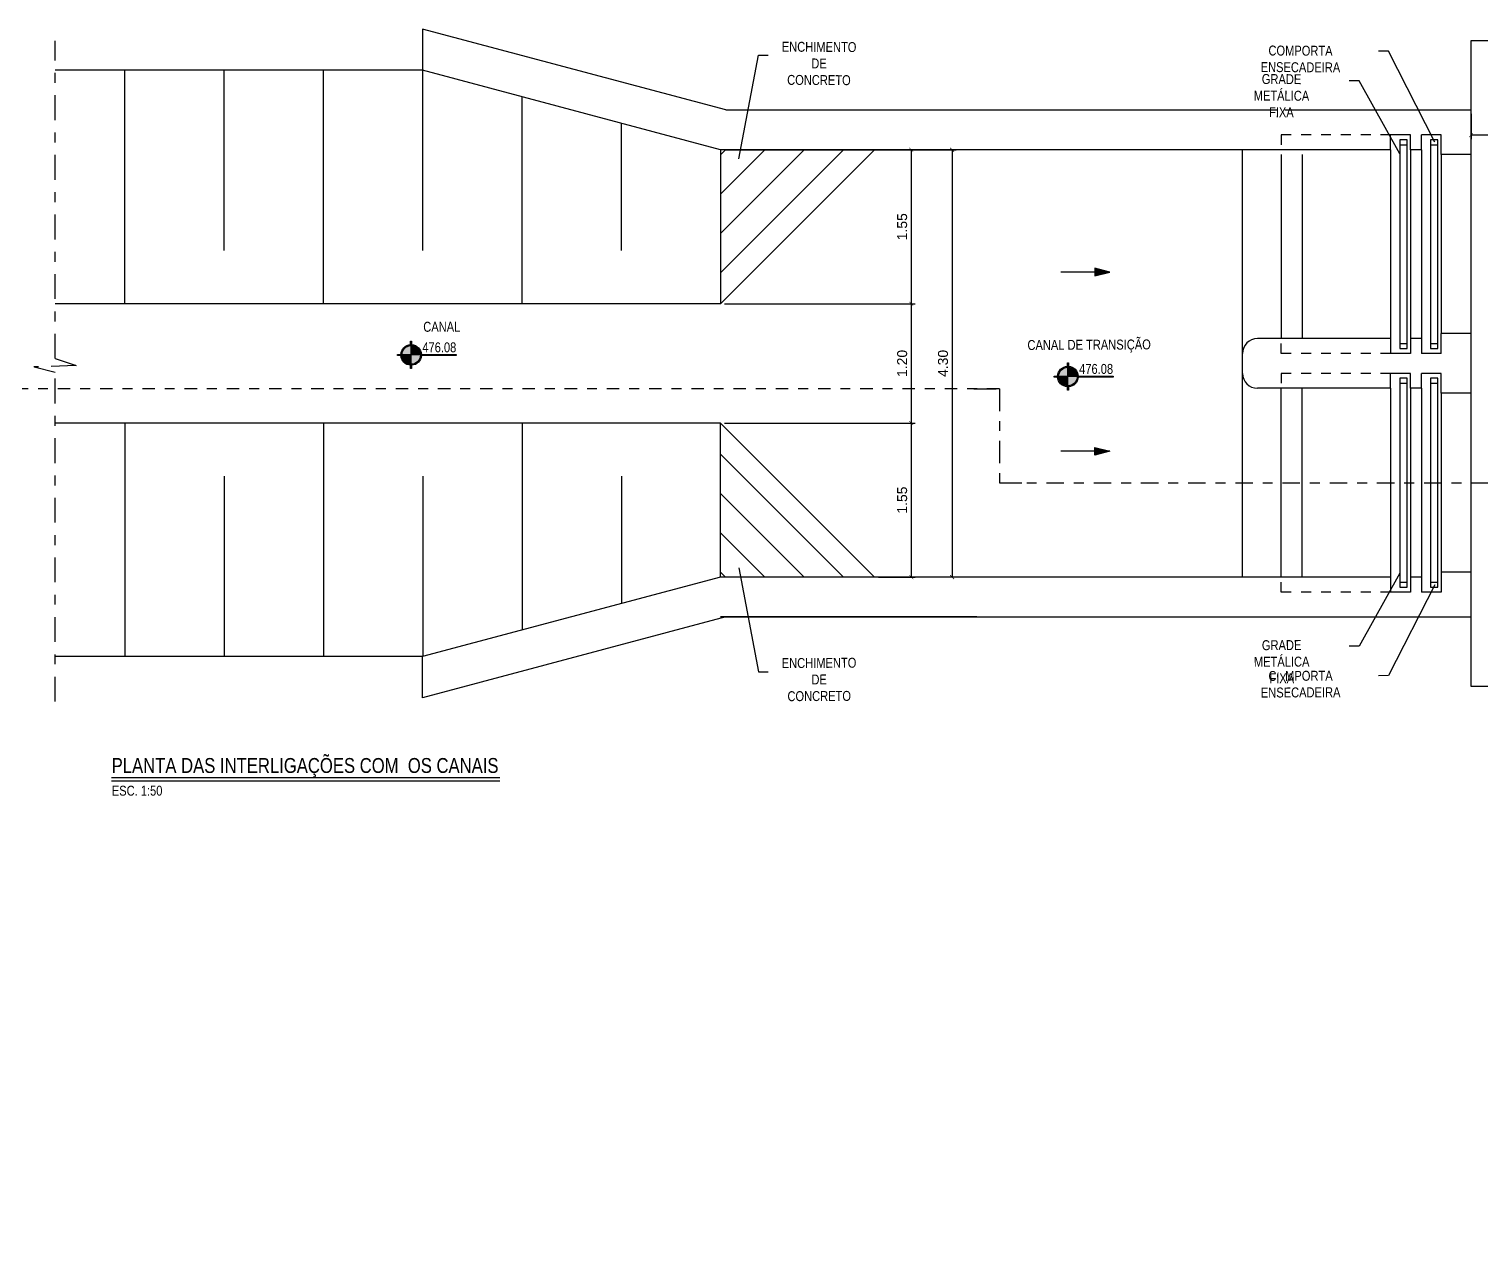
# Model space of a CAD drawing. Header units: feet. Extents: x 0 to 285374, y 0 to 9111566.
# Drawn here: x 285082.56 to 285097.17, y 9111378.92 to 9111391.12 of the extents above; entities that cross this region are included whole.
import ezdxf
from ezdxf import colors
from ezdxf.entities.mleader import LeaderData, LeaderLine
from ezdxf.enums import TextEntityAlignment as Align
from ezdxf.math import Vec2, Vec3

# ---------------------------------------------------------------- set-up
doc = ezdxf.new("R2010")
doc.units = ezdxf.units.FT
doc.header["$MEASUREMENT"] = 0
for name, pattern in [('CENTER2', [1.125, 0.75, -0.125, 0.125, -0.125]), ('DASHDOT', [1, 0.5, -0.25, 0, -0.25]), ('HIDDEN', [0.375, 0.25, -0.125])]:
    doc.linetypes.add(name, pattern=pattern)
doc.layers.get('0').update_dxf_attribs({"linetype": 'CONTINUOUS'})
doc.layers.get('DEFPOINTS').update_dxf_attribs({"linetype": 'CONTINUOUS'})
for name, color, linetype in [('A-NIVEIS', 1, 'CONTINUOUS'), ('A-TEXTO', 2, 'CONTINUOUS'), ('ARQ_SENTIDO', 1, 'CONTINUOUS'), ('EIXO', 1, 'DASHDOT'), ('H-SA-CONTORNO', 2, 'CONTINUOUS'), ('H-SA-DIM', 1, 'CONTINUOUS'), ('H-SA-EIXOS', 1, 'DASHDOT'), ('H-SA-ESTRUTURA (CORTE)', 5, 'CONTINUOUS'), ('H-SA-HTC ENCHIMENTO', 1, 'CONTINUOUS'), ('H-SA-SIMB', 1, 'CONTINUOUS'), ('H-SA-TEXTO', 2, 'CONTINUOUS')]:
    doc.layers.add(name, color=color, linetype=linetype)
doc.styles.add('EGC_Arial_2.0mm', font='arial.ttf', dxfattribs={"width": 0.8, "height": 2})
doc.styles.add('EGC_Arial_3.0mm', font='arial.ttf', dxfattribs={"width": 0.8, "height": 3})
doc.styles.get("Standard").update_dxf_attribs({"font": 'arial.ttf'})
doc.dimstyles.new('Copy of EGC_2.0mm', dxfattribs={"dimtxt": 0.1, "dimasz": 0.04, "dimexe": 0.04, "dimexo": 0.04, "dimgap": 0.04, "dimtad": 1, "dimzin": 1, "dimdsep": 46, "dimtxsty": 'Standard', "dimblk": 'ARCHTICK', "dimcen": 0, "dimclrd": 1, "dimclre": 1, "dimclrt": 2, "dimazin": 0, "dimtfac": 1, "dimtix": 1, "dimtmove": 1, "dimatfit": 3, "dimldrblk": 'NONE', "dimfxl": 0.002, "dimtolj": 1, "dimtzin": 0, "dimlwd": -1, "dimarcsym": 0})

# ---------------------------------------------------------------- blocks, each defined once
blk = doc.blocks.new('_None')
blk = doc.blocks.new('EGC-SETA SENTIDO DA TUBULAÇÃO')
h = blk.add_hatch(color=256)
h.dxf.hatch_style = 1
h.paths.add_polyline_path([(-3, 0.75), (0, 0), (-3, -0.75)])
blk.add_line((0, 0), (-9.84, 0))
blk.add_lwpolyline([(-3, 0.75), (0, 0), (-3, -0.75), (-3, 0.75)])
blk = doc.blocks.new('*U1244')
at = {"true_color": 0xffffff}
h = blk.add_hatch(color=7, dxfattribs=at)
h.dxf.hatch_style = 1
edge = h.paths.add_edge_path()
edge.add_arc((0, 0), 2.07, 92.7623, 177.2377, ccw=False)
edge.add_line((-0.1, 2.07), (-0.1, 2.75))
edge.add_line((-0.1, 2.75), (0.1, 2.75))
edge.add_line((0.1, 2.75), (0.1, 2.07))
edge.add_arc((0, 0), 2.07, 2.7623, 87.2377, ccw=False)
edge.add_line((2.07, 0.1), (9.09, 0.1))
edge.add_line((9.09, 0.1), (9.09, -0.1))
edge.add_line((9.09, -0.1), (2.07, -0.1))
edge.add_arc((0, 0), 2.07, 272.7623, 357.2377, ccw=False)
edge.add_line((0.1, -2.07), (0.1, -2.75))
edge.add_line((0.1, -2.75), (-0.1, -2.75))
edge.add_line((-0.1, -2.75), (-0.1, -2.07))
edge.add_arc((0, 0), 2.07, 182.7623, 267.2377, ccw=False)
edge.add_line((-2.07, -0.1), (-2.75, -0.1))
edge.add_line((-2.75, -0.1), (-2.75, 0.1))
edge.add_line((-2.75, 0.1), (-2.07, 0.1))
for p, q in [((0, -2.75), (0, 2.75)), ((9.09, 0), (-2.75, 0))]:
    blk.add_line(p, q)
at = {"color": 7, "true_color": 0xffffff}
blk.add_lwpolyline([(-2.07, 0.1, -0.386246), (-0.1, 2.07), (-0.1, 2.75), (0.1, 2.75), (0.1, 2.07, -0.386246), (2.07, 0.1), (9.09, 0.1), (9.09, -0.1), (2.07, -0.1, -0.386246), (0.1, -2.07), (0.1, -2.75), (-0.1, -2.75), (-0.1, -2.07, -0.386246), (-2.07, -0.1), (-2.75, -0.1), (-2.75, 0.1)], format="xyb", close=True, dxfattribs=at)
blk.add_circle((0, 0), 1.87)
for points in [[(-1.79, -0.57), (0, 0), (-1.8, -0.54), (-1.88, 0)], [(-1.53, -1.08), (-1.57, 0), (-1.79, -0.57), (0, 0)], [(-1.1, -1.52), (-1.1, 0), (-1.53, -1.08), (-1.57, 0)], [(-0.58, -1.78), (-0.59, 0), (-1.1, -1.52), (-1.1, 0)], [(0, -1.88), (0, 0), (-0.58, -1.78), (-0.59, 0)], [(0, 1.87), (0, 0), (0.58, 1.78), (0.59, 0)], [(1.53, 1.08), (1.57, 0), (1.79, 0.57), (0, 0)], [(1.79, 0.57), (0, 0), (1.8, 0.54), (1.87, 0)], [(0.58, 1.78), (0.59, 0), (1.1, 1.52), (1.1, 0)], [(1.1, 1.52), (1.1, 0), (1.53, 1.08), (1.57, 0)]]:
    blk.add_solid(points)
at = {"layer": 'A-TEXTO', "color": 2, "style": 'EGC_Arial_2.0mm', "width": 0.8}
blk.add_attdef('000.00', text='', height=2, dxfattribs=at).set_placement((9.09, 0.53), align=Align.RIGHT)
blk = doc.blocks.new('_ArchTick')
at = {"color": 0, "linetype": 'ByBlock', "const_width": 0.15}
blk.add_lwpolyline([(-0.5, -0.5), (0.5, 0.5)], dxfattribs=at)
blk = doc.blocks.new('*D1254')
at = {"layer": 'DEFPOINTS', "color": 0, "transparency": 16777216}
for p in [(285089.515, 9111389.904), (285091.845, 9111385.604), (285091.845, 9111385.604)]:
    blk.add_point(p, dxfattribs=at)
at = {"layer": 'H-SA-DIM', "color": 1, "lineweight": -2, "transparency": 16777216}
blk.add_line((285089.555, 9111389.904), (285091.885, 9111389.904), dxfattribs=at)
at = {"layer": 'H-SA-DIM', "color": 1, "transparency": 16777216}
blk.add_line((285091.845, 9111389.904), (285091.845, 9111385.604), dxfattribs=at)
at = {"layer": 'H-SA-DIM', "color": 1, "transparency": 16777216, "xscale": 0.04, "yscale": 0.04, "zscale": 0.04}
for p, rotation in [((285091.845, 9111389.904), 90), ((285091.845, 9111385.604), 270)]:
    blk.add_blockref('_ArchTick', p, dxfattribs=dict(at, rotation=rotation))
at = {"layer": 'H-SA-DIM', "color": 2, "transparency": 16777216, "insert": (285091.754, 9111387.754), "char_height": 0.1, "attachment_point": 5, "rotation": 90}
blk.add_mtext('\\A1;4.30', dxfattribs=at)
blk = doc.blocks.new('*D1251')
at = {"layer": 'DEFPOINTS', "color": 0, "transparency": 16777216}
for p in [(285089.515, 9111388.354), (285089.515, 9111387.154), (285091.434, 9111387.154)]:
    blk.add_point(p, dxfattribs=at)
at = {"layer": 'H-SA-DIM', "color": 1, "lineweight": -2, "transparency": 16777216}
for p, q in [((285089.555, 9111388.354), (285091.474, 9111388.354)), ((285089.555, 9111387.154), (285091.474, 9111387.154))]:
    blk.add_line(p, q, dxfattribs=at)
at = {"layer": 'H-SA-DIM', "color": 1, "transparency": 16777216}
blk.add_line((285091.434, 9111388.354), (285091.434, 9111387.154), dxfattribs=at)
at = {"layer": 'H-SA-DIM', "color": 1, "transparency": 16777216, "xscale": 0.04, "yscale": 0.04, "zscale": 0.04}
for p, rotation in [((285091.434, 9111388.354), 90), ((285091.434, 9111387.154), 270)]:
    blk.add_blockref('_ArchTick', p, dxfattribs=dict(at, rotation=rotation))
at = {"layer": 'H-SA-DIM', "color": 2, "transparency": 16777216, "insert": (285091.343, 9111387.754), "char_height": 0.1, "attachment_point": 5, "rotation": 90}
blk.add_mtext('\\A1;1.20', dxfattribs=at)
blk = doc.blocks.new('*D1252')
at = {"layer": 'DEFPOINTS', "color": 0, "transparency": 16777216}
for p in [(285091.065, 9111389.904), (285091.065, 9111388.354), (285091.434, 9111388.354)]:
    blk.add_point(p, dxfattribs=at)
at = {"layer": 'H-SA-DIM', "color": 1, "lineweight": -2, "transparency": 16777216}
for p, q in [((285091.105, 9111389.904), (285091.474, 9111389.904)), ((285091.105, 9111388.354), (285091.474, 9111388.354))]:
    blk.add_line(p, q, dxfattribs=at)
at = {"layer": 'H-SA-DIM', "color": 1, "transparency": 16777216}
blk.add_line((285091.434, 9111389.904), (285091.434, 9111388.354), dxfattribs=at)
at = {"layer": 'H-SA-DIM', "color": 1, "transparency": 16777216, "xscale": 0.04, "yscale": 0.04, "zscale": 0.04}
for p, rotation in [((285091.434, 9111389.904), 90), ((285091.434, 9111388.354), 270)]:
    blk.add_blockref('_ArchTick', p, dxfattribs=dict(at, rotation=rotation))
at = {"layer": 'H-SA-DIM', "color": 2, "transparency": 16777216, "insert": (285091.343, 9111389.129), "char_height": 0.1, "attachment_point": 5, "rotation": 90}
blk.add_mtext('\\A1;1.55', dxfattribs=at)
blk = doc.blocks.new('*D1253')
at = {"layer": 'DEFPOINTS', "color": 0, "transparency": 16777216}
for p in [(285089.515, 9111387.154), (285091.065, 9111385.604), (285091.434, 9111385.604)]:
    blk.add_point(p, dxfattribs=at)
at = {"layer": 'H-SA-DIM', "color": 1, "lineweight": -2, "transparency": 16777216}
for p, q in [((285089.555, 9111387.154), (285091.474, 9111387.154)), ((285091.105, 9111385.604), (285091.474, 9111385.604))]:
    blk.add_line(p, q, dxfattribs=at)
at = {"layer": 'H-SA-DIM', "color": 1, "transparency": 16777216}
blk.add_line((285091.434, 9111387.154), (285091.434, 9111385.604), dxfattribs=at)
at = {"layer": 'H-SA-DIM', "color": 1, "transparency": 16777216, "xscale": 0.04, "yscale": 0.04, "zscale": 0.04}
for p, rotation in [((285091.434, 9111387.154), 90), ((285091.434, 9111385.604), 270)]:
    blk.add_blockref('_ArchTick', p, dxfattribs=dict(at, rotation=rotation))
at = {"layer": 'H-SA-DIM', "color": 2, "transparency": 16777216, "insert": (285091.343, 9111386.379), "char_height": 0.1, "attachment_point": 5, "rotation": 90}
blk.add_mtext('\\A1;1.55', dxfattribs=at)
blk = doc.blocks.new('*D1256')
at = {"layer": 'DEFPOINTS', "color": 0, "transparency": 16777216}
for p in [(285097.068, 9111390.304), (285097.767, 9111390.305), (285097.068, 9111390.05)]:
    blk.add_point(p, dxfattribs=at)
at = {"layer": 'H-SA-DIM', "color": 1, "lineweight": -2, "transparency": 16777216}
for p, q in [((285097.068, 9111390.264), (285097.068, 9111390.01)), ((285097.767, 9111390.265), (285097.767, 9111390.01))]:
    blk.add_line(p, q, dxfattribs=at)
at = {"layer": 'H-SA-DIM', "color": 1, "transparency": 16777216}
blk.add_line((285097.767, 9111390.05), (285097.068, 9111390.05), dxfattribs=at)
at = {"layer": 'H-SA-DIM', "color": 1, "transparency": 16777216, "xscale": 0.04, "yscale": 0.04, "zscale": 0.04, "rotation": 180}
blk.add_blockref('_ArchTick', (285097.068, 9111390.05), dxfattribs=at)
at = {"layer": 'H-SA-DIM', "color": 1, "transparency": 16777216, "xscale": 0.04, "yscale": 0.04, "zscale": 0.04}
blk.add_blockref('_ArchTick', (285097.767, 9111390.05), dxfattribs=at)
at = {"layer": 'H-SA-DIM', "color": 2, "transparency": 16777216, "insert": (285097.417, 9111390.141), "char_height": 0.1, "attachment_point": 5}
blk.add_mtext('\\A1;0.70', dxfattribs=at)
blk = doc.blocks.new('*U1201')
at = {"color": 5}
blk.add_line((5, -9.04), (83.16, -9.04), dxfattribs=at)
blk.add_line((5, -9.71), (83.16, -9.71))
at = {"style": 'EGC_Arial_3.0mm', "width": 0.8}
blk.add_attdef('TITULO', text='', height=3, dxfattribs=at).set_placement((5, -9.04), align=Align.BOTTOM_LEFT)
at = {"style": 'EGC_Arial_2.0mm', "width": 0.8}
blk.add_attdef('ESCALA', text='', height=2, dxfattribs=at).set_placement((5.03, -10.71), align=Align.TOP_LEFT)

msp = doc.modelspace()

# ---------------------------------------------------------------- linework, layer by layer
at = {"layer": 'H-SA-CONTORNO', "ltscale": 0.75}
for p, q in [((285094.768, 9111385.604), (285094.768, 9111389.904)), ((285096.258, 9111389.904), (285096.258, 9111388.004)), ((285096.35, 9111389.954), (285096.425, 9111389.954)), ((285096.458, 9111389.904), (285096.458, 9111388.004)), ((285096.568, 9111389.904), (285096.568, 9111388.004)), ((285096.66, 9111389.954), (285096.735, 9111389.954)), ((285095.158, 9111389.854), (285095.158, 9111388.004)), ((285095.368, 9111389.854), (285095.368, 9111388.004)), ((285096.768, 9111389.854), (285096.768, 9111388.054)), ((285089.515, 9111388.354), (285082.817, 9111388.354)), ((285096.35, 9111387.954), (285096.425, 9111387.954)), ((285096.66, 9111387.954), (285096.735, 9111387.954)), ((285096.35, 9111387.554), (285096.425, 9111387.554)), ((285096.66, 9111387.554), (285096.735, 9111387.554)), ((285095.158, 9111385.604), (285095.158, 9111387.504)), ((285095.368, 9111385.601), (285095.368, 9111387.504)), ((285096.258, 9111387.504), (285096.258, 9111385.604)), ((285096.458, 9111387.504), (285096.458, 9111385.604)), ((285096.568, 9111387.504), (285096.568, 9111385.604)), ((285096.768, 9111387.454), (285096.768, 9111385.654)), ((285096.66, 9111385.554), (285096.735, 9111385.554))]:
    msp.add_line(p, q, dxfattribs=at)
at = {"layer": 'H-SA-CONTORNO', "color": 1, "linetype": 'HIDDEN', "ltscale": 0.05}
for points in [[(285096.258, 9111390.054), (285095.158, 9111390.054), (285095.158, 9111389.904)], [(285096.258, 9111387.854), (285095.158, 9111387.854), (285095.158, 9111388.004)], [(285096.258, 9111387.654), (285095.158, 9111387.654), (285095.158, 9111387.504)], [(285096.258, 9111387.654), (285095.158, 9111387.654), (285095.158, 9111387.504)], [(285096.258, 9111385.454), (285095.158, 9111385.454), (285095.158, 9111385.604)]]:
    msp.add_lwpolyline(points, dxfattribs=at)
at = {"layer": 'H-SA-CONTORNO'}
for points in [[(285096.35, 9111390.004), (285096.35, 9111387.904), (285096.425, 9111387.904), (285096.425, 9111390.004)], [(285096.66, 9111390.004), (285096.66, 9111387.904), (285096.735, 9111387.904), (285096.735, 9111390.004)], [(285096.66, 9111387.604), (285096.66, 9111385.504), (285096.735, 9111385.504), (285096.735, 9111387.604)]]:
    msp.add_lwpolyline(points, close=True, dxfattribs=at)
at = {"layer": 'H-SA-EIXOS', "ltscale": 0.5}
for p, q in [((285083.027, 9111387.732), (285082.604, 9111387.718)), ((285082.607, 9111387.718), (285082.817, 9111387.666)), ((285082.817, 9111387.802), (285083.031, 9111387.732))]:
    msp.add_line(p, q, dxfattribs=at)
at = {"layer": 'H-SA-ESTRUTURA (CORTE)', "color": 2}
for p, q in [((285086.515, 9111391.118), (285086.515, 9111390.704)), ((285089.568, 9111390.304), (285086.515, 9111391.118)), ((285089.515, 9111389.904), (285086.515, 9111390.704)), ((285089.568, 9111390.304), (285097.068, 9111390.304)), ((285096.458, 9111390.054), (285096.258, 9111390.054)), ((285096.258, 9111389.904), (285096.258, 9111390.054)), ((285096.458, 9111389.904), (285096.458, 9111390.054)), ((285096.768, 9111390.054), (285096.568, 9111390.054)), ((285096.568, 9111389.904), (285096.568, 9111390.054)), ((285096.768, 9111389.854), (285096.768, 9111390.054)), ((285091.845, 9111389.904), (285089.515, 9111389.904)), ((285095.558, 9111389.904), (285091.845, 9111389.904)), ((285096.258, 9111389.904), (285092.258, 9111389.904)), ((285096.568, 9111389.904), (285096.458, 9111389.904)), ((285097.068, 9111389.854), (285096.768, 9111389.854)), ((285096.258, 9111388.004), (285094.918, 9111388.004)), ((285096.258, 9111388.004), (285094.918, 9111388.004)), ((285096.258, 9111388.004), (285096.258, 9111387.854)), ((285096.258, 9111388.004), (285096.258, 9111387.854)), ((285096.568, 9111388.004), (285096.458, 9111388.004)), ((285096.458, 9111388.004), (285096.458, 9111387.854)), ((285096.568, 9111388.004), (285096.568, 9111387.854)), ((285096.568, 9111388.004), (285096.568, 9111387.854)), ((285096.768, 9111387.854), (285096.768, 9111388.054)), ((285096.768, 9111387.854), (285096.768, 9111388.054)), ((285097.068, 9111388.054), (285096.768, 9111388.054)), ((285096.458, 9111387.854), (285096.258, 9111387.854)), ((285096.768, 9111387.854), (285096.568, 9111387.854)), ((285096.768, 9111387.854), (285096.568, 9111387.854)), ((285096.458, 9111387.654), (285096.258, 9111387.654)), ((285096.258, 9111387.504), (285096.258, 9111387.654)), ((285096.458, 9111387.654), (285096.258, 9111387.654)), ((285096.258, 9111387.504), (285096.258, 9111387.654)), ((285096.458, 9111387.504), (285096.458, 9111387.654)), ((285096.458, 9111387.504), (285096.458, 9111387.654)), ((285096.768, 9111387.654), (285096.568, 9111387.654)), ((285096.568, 9111387.504), (285096.568, 9111387.654)), ((285096.768, 9111387.654), (285096.568, 9111387.654)), ((285096.568, 9111387.504), (285096.568, 9111387.654)), ((285096.768, 9111387.454), (285096.768, 9111387.654)), ((285096.768, 9111387.454), (285096.768, 9111387.654)), ((285096.258, 9111387.504), (285094.918, 9111387.504)), ((285096.258, 9111387.504), (285094.918, 9111387.504)), ((285096.568, 9111387.504), (285096.458, 9111387.504)), ((285097.068, 9111387.454), (285096.768, 9111387.454)), ((285096.768, 9111385.654), (285096.768, 9111385.454)), ((285097.068, 9111385.654), (285096.768, 9111385.654)), ((285096.258, 9111385.604), (285089.515, 9111385.604)), ((285096.568, 9111385.604), (285096.458, 9111385.604)), ((285096.568, 9111385.604), (285096.568, 9111385.454)), ((285096.768, 9111385.454), (285096.568, 9111385.454)), ((285094.808, 9111385.204), (285097.068, 9111385.204))]:
    msp.add_line(p, q, dxfattribs=at)
at = {"layer": 'H-SA-ESTRUTURA (CORTE)'}
for p, q in [((285096.458, 9111388.004), (285096.458, 9111387.854)), ((285096.458, 9111387.854), (285096.258, 9111387.854)), ((285092.095, 9111385.204), (285089.515, 9111385.204))]:
    msp.add_line(p, q, dxfattribs=at)
msp.add_lwpolyline([(285107.068, 9111391.004), (285107.068, 9111384.504), (285097.068, 9111384.504), (285097.068, 9111391.004), (285107.068, 9111391.004)], dxfattribs=at)
at = {"layer": 'H-SA-ESTRUTURA (CORTE)', "color": 2}
for centre, start, end in [((285094.918, 9111387.854), 90, 180), ((285094.918, 9111387.654), 180, 270), ((285094.918, 9111387.654), 180, 270)]:
    msp.add_arc(centre, 0.15, start, end, dxfattribs=at)
at = {"layer": 'H-SA-HTC ENCHIMENTO'}
for p, q in [((285086.515, 9111390.704), (285082.817, 9111390.704)), ((285083.519, 9111388.354), (285083.519, 9111390.704)), ((285084.519, 9111388.889), (285084.519, 9111390.704)), ((285085.519, 9111388.354), (285085.519, 9111390.704)), ((285086.519, 9111388.889), (285086.519, 9111390.703)), ((285087.519, 9111388.354), (285087.519, 9111390.436)), ((285088.519, 9111388.889), (285088.519, 9111390.169)), ((285089.515, 9111389.904), (285089.515, 9111388.354)), ((285090.753, 9111389.904), (285089.515, 9111388.666)), ((285090.357, 9111389.904), (285089.515, 9111389.062)), ((285089.961, 9111389.904), (285089.515, 9111389.457)), ((285089.566, 9111389.904), (285089.515, 9111389.853))]:
    msp.add_line(p, q, dxfattribs=at)

# ---------------------------------------------------------------- block references
at = {"layer": 'ARQ_SENTIDO', "xscale": 0.05, "yscale": -0.05, "zscale": -0.05}
msp.add_blockref('EGC-SETA SENTIDO DA TUBULAÇÃO', (285093.431, 9111388.673), dxfattribs=at)

# ---------------------------------------------------------------- dimensions: what is measured, and where the dimension line sits
at = {"layer": 'H-SA-DIM'}
dim = msp.add_linear_dim(base=(285097.068, 9111390.05), p1=(285097.767, 9111390.305), p2=(285097.068, 9111390.304), dimstyle='Copy of EGC_2.0mm', dxfattribs=at)
dim.commit()
dim.dimension.update_dxf_attribs({"geometry": '*D1256', "text_midpoint": (285097.417, 9111390.141)})
dim = msp.add_linear_dim(base=(285091.434, 9111388.354), p1=(285091.065, 9111389.904), p2=(285091.065, 9111388.354), angle=90, dimstyle='Copy of EGC_2.0mm', dxfattribs=at)
dim.commit()
dim.dimension.update_dxf_attribs({"geometry": '*D1252', "text_midpoint": (285091.343, 9111389.129)})

# ---------------------------------------------------------------- next in the draw order: leaders
at = {"layer": 'H-SA-TEXTO'}
ml = msp.add_multileader_mtext('Standard', dxfattribs=at)
ml.set_content('COMPORTA ENSECADEIRA', color=2, style='EGC_Arial_2.0mm')
ml.set_leader_properties(color=1, linetype='ByLayer', lineweight=-1)
ml.set_arrow_properties(name='NONE')
ml.build(insert=Vec2(0, 0))
ml.multileader.update_dxf_attribs({"text_left_attachment_type": 2, "text_right_attachment_type": 2, "dogleg_length": 1.982, "arrow_head_size": 0.075, "scale": 0.05})
ctx = ml.context
ctx.base_point, ctx.scale, ctx.char_height, ctx.arrow_head_size, ctx.landing_gap_size, ctx.plane_origin, ctx.plane_x_axis, ctx.plane_y_axis = Vec3(285094.566, 9111390.902), 0.05, 0.1, 0.075, 0.05, Vec3(285172.194, 9111392.017), Vec3(0.999987, -0.005007), Vec3(0.005007, 0.999987)
ctx.left_attachment, ctx.right_attachment, ctx.text_align_type = 2, 2, 1
notes = []
notes.append((ctx, [(1, (1, 1, 0), (285096.237, 9111390.894), (-0.999987, 0.005007), 0.0991, [(0, [(285096.704, 9111389.98)], 0, [])])]))
ctx.mtext.insert, ctx.mtext.text_direction, ctx.mtext.rotation, ctx.mtext.width, ctx.mtext.defined_height, ctx.mtext.alignment, ctx.mtext.flow_direction = Vec3(285095.352, 9111390.95), Vec3(0.999987, -0.005007), 6.278178, 1.48602, 0.891, 2, 5
ctx.mtext.has_bg_fill, ctx.mtext.bg_color, ctx.mtext.bg_scale_factor, ctx.mtext.bg_transparency, ctx.mtext.use_window_bg_color = 1, -1073741824, 1, 0, 1
ml = msp.add_multileader_mtext('Standard', dxfattribs=at)
ml.set_content('CANAL DE TRANSIÇÃO', color=2, style='EGC_Arial_2.0mm')
ml.set_leader_properties(color=1, linetype='ByLayer', lineweight=-1)
ml.set_arrow_properties(name='NONE')
ml.build(insert=Vec2(0, 0))
ml.multileader.update_dxf_attribs({"text_left_attachment_type": 2, "text_right_attachment_type": 2, "dogleg_length": 1.982, "arrow_head_size": 0.075, "scale": 0.05})
ctx = ml.context
ctx.base_point, ctx.scale, ctx.char_height, ctx.arrow_head_size, ctx.landing_gap_size, ctx.plane_origin, ctx.plane_x_axis, ctx.plane_y_axis = Vec3(285092.559, 9111387.914), 0.05, 0.1, 0.075, 0.05, Vec3(285473.446, 9111450.175), Vec3(0.999987, 0.005007), Vec3(-0.005007, 0.999987)
ctx.left_attachment, ctx.right_attachment, ctx.text_align_type = 2, 2, 1
notes.append((ctx, [(0, (0, 0, 0), (0, 0), (1, 0), 1, [])]))
ctx.mtext.insert, ctx.mtext.text_direction, ctx.mtext.rotation, ctx.mtext.width, ctx.mtext.defined_height, ctx.mtext.alignment, ctx.mtext.flow_direction = Vec3(285093.224, 9111387.992), Vec3(0.999987, 0.005007), 0.005007, 3.390088210153408e-11, 1.047, 2, 5
ctx.mtext.has_bg_fill, ctx.mtext.bg_color, ctx.mtext.bg_scale_factor, ctx.mtext.bg_transparency, ctx.mtext.use_window_bg_color = 1, -1073741824, 1, 0, 1
for ctx, leaders in notes:
    for number, flags, end, landing, length, lines in leaders:
        leader = LeaderData()
        leader.index, (leader.has_last_leader_line, leader.has_dogleg_vector, leader.attachment_direction) = number, flags
        leader.last_leader_point, leader.dogleg_vector, leader.dogleg_length = Vec3(end), Vec3(landing), length
        for number, points, colour, breaks in lines:
            line = LeaderLine()
            line.index, line.vertices, line.color, line.breaks = number, Vec3.list(points), colors.encode_raw_color(colour), breaks
            leader.lines.append(line)
        ctx.leaders.append(leader)

# ---------------------------------------------------------------- next in the draw order: linework, layer by layer
at = {"layer": 'EIXO', "ltscale": 0.35}
for points in [[(285092.321, 9111386.552), (285118.325, 9111386.554)], [(285092.321, 9111386.552), (285120.72, 9111386.554)]]:
    msp.add_lwpolyline(points, dxfattribs=at)
at = {"layer": 'H-SA-CONTORNO', "ltscale": 0.75}
for p, q in [((285089.515, 9111387.154), (285082.817, 9111387.154)), ((285091.065, 9111385.604), (285089.515, 9111387.154))]:
    msp.add_line(p, q, dxfattribs=at)
at = {"layer": 'H-SA-EIXOS', "ltscale": 0.5}
for p, q in [((285082.817, 9111387.802), (285082.817, 9111391)), ((285082.817, 9111384.352), (285082.817, 9111387.666))]:
    msp.add_line(p, q, dxfattribs=at)
at = {"layer": 'H-SA-ESTRUTURA (CORTE)', "color": 2}
msp.add_line((285089.515, 9111385.204), (285095.558, 9111385.204), dxfattribs=at)
at = {"layer": 'H-SA-HTC ENCHIMENTO'}
for p, q in [((285087.519, 9111387.154), (285087.519, 9111385.071)), ((285089.515, 9111385.604), (285089.515, 9111387.154)), ((285090.753, 9111385.604), (285089.515, 9111386.842)), ((285088.519, 9111386.619), (285088.519, 9111385.338)), ((285090.357, 9111385.604), (285089.515, 9111386.446)), ((285089.961, 9111385.604), (285089.515, 9111386.05)), ((285089.566, 9111385.604), (285089.515, 9111385.654))]:
    msp.add_line(p, q, dxfattribs=at)
at = {"layer": 'H-SA-SIMB', "color": 4, "linetype": 'CENTER2', "ltscale": 0.3}
msp.add_lwpolyline([(285092.064, 9111387.499), (285092.321, 9111387.499), (285092.321, 9111386.552), (285092.579, 9111386.552)], dxfattribs=at)

# ---------------------------------------------------------------- next in the draw order: block references
at = {"layer": 'A-NIVEIS', "xscale": 0.05, "yscale": 0.05, "zscale": 0.05}
for p in [(285086.401, 9111387.839), (285093.011, 9111387.622)]:
    msp.add_blockref('*U1244', p, dxfattribs=at).add_auto_attribs({'000.00': '476.08'})
at = {"layer": 'ARQ_SENTIDO', "xscale": -0.05, "yscale": -0.05, "zscale": -0.05, "rotation": 180}
msp.add_blockref('EGC-SETA SENTIDO DA TUBULAÇÃO', (285093.431, 9111386.87), dxfattribs=at)

# ---------------------------------------------------------------- next in the draw order: dimensions: what is measured, and where the dimension line sits
at = {"layer": 'H-SA-DIM'}
for base, p1, p2, picture, middle in [((285091.845, 9111385.604), (285089.515, 9111389.904), (285091.845, 9111385.604), '*D1254', (285091.754, 9111387.754)), ((285091.434, 9111387.154), (285089.515, 9111388.354), (285089.515, 9111387.154), '*D1251', (285091.343, 9111387.754)), ((285091.434, 9111385.604), (285089.515, 9111387.154), (285091.065, 9111385.604), '*D1253', (285091.343, 9111386.379))]:
    dim = msp.add_linear_dim(base=base, p1=p1, p2=p2, angle=90, dimstyle='Copy of EGC_2.0mm', dxfattribs=at)
    dim.commit()
    dim.dimension.update_dxf_attribs({"geometry": picture, "text_midpoint": middle})

# ---------------------------------------------------------------- next in the draw order: leaders
at = {"layer": 'H-SA-TEXTO'}
ml = msp.add_multileader_mtext('Standard', dxfattribs=at)
ml.set_content('GRADE METÁLICA FIXA', color=2, style='EGC_Arial_2.0mm')
ml.set_leader_properties(color=1, linetype='ByLayer', lineweight=-1)
ml.set_arrow_properties(name='NONE')
ml.build(insert=Vec2(0, 0))
ml.multileader.update_dxf_attribs({"text_left_attachment_type": 2, "text_right_attachment_type": 2, "dogleg_length": 1.982, "arrow_head_size": 0.075, "scale": 0.05})
ctx = ml.context
ctx.base_point, ctx.scale, ctx.char_height, ctx.arrow_head_size, ctx.landing_gap_size, ctx.plane_origin, ctx.plane_x_axis, ctx.plane_y_axis = Vec3(285094.481, 9111390.604), 0.05, 0.1, 0.075, 0.05, Vec3(285171.802, 9111394.572), Vec3(0.999987, -0.005007), Vec3(0.005007, 0.999987)
ctx.left_attachment, ctx.right_attachment, ctx.text_align_type = 2, 2, 1
notes = []
notes.append((ctx, [(1, (1, 1, 0), (285095.941, 9111390.596), (-0.999987, 0.005007), 0.0991, [(0, [(285096.35, 9111389.863)], 0, [])])]))
ctx.mtext.insert, ctx.mtext.text_direction, ctx.mtext.rotation, ctx.mtext.width, ctx.mtext.defined_height, ctx.mtext.alignment, ctx.mtext.flow_direction = Vec3(285095.161, 9111390.664), Vec3(0.999987, -0.005007), 6.278178, 1.32501, 0.881, 2, 5
ctx.mtext.has_bg_fill, ctx.mtext.bg_color, ctx.mtext.bg_scale_factor, ctx.mtext.bg_transparency, ctx.mtext.use_window_bg_color = 1, -1073741824, 1, 0, 1
for ctx, leaders in notes:
    for number, flags, end, landing, length, lines in leaders:
        leader = LeaderData()
        leader.index, (leader.has_last_leader_line, leader.has_dogleg_vector, leader.attachment_direction) = number, flags
        leader.last_leader_point, leader.dogleg_vector, leader.dogleg_length = Vec3(end), Vec3(landing), length
        for number, points, colour, breaks in lines:
            line = LeaderLine()
            line.index, line.vertices, line.color, line.breaks = number, Vec3.list(points), colors.encode_raw_color(colour), breaks
            leader.lines.append(line)
        ctx.leaders.append(leader)

# ---------------------------------------------------------------- next in the draw order: leaders
ml = msp.add_multileader_mtext('Standard', dxfattribs=at)
ml.set_content('ENCHIMENTO DE CONCRETO', color=2, style='EGC_Arial_2.0mm')
ml.set_leader_properties(color=1, linetype='ByLayer', lineweight=-1)
ml.set_arrow_properties(name='NONE')
ml.build(insert=Vec2(0, 0))
ml.multileader.update_dxf_attribs({"text_left_attachment_type": 2, "text_right_attachment_type": 2, "dogleg_length": 1.982, "arrow_head_size": 0.075, "scale": 0.05})
ctx = ml.context
ctx.base_point, ctx.scale, ctx.char_height, ctx.arrow_head_size, ctx.landing_gap_size, ctx.plane_origin, ctx.plane_x_axis, ctx.plane_y_axis = Vec3(285089.995, 9111390.855), 0.05, 0.1, 0.075, 0.05, Vec3(285165.882, 9111393.823), Vec3(0.999987, -0.005007), Vec3(0.005007, 0.999987)
ctx.left_attachment, ctx.right_attachment, ctx.text_align_type = 2, 2, 1
notes = []
notes.append((ctx, [(0, (1, 1, 0), (285089.896, 9111390.855), (0.999987, -0.005007), 0.0991, [(0, [(285089.698, 9111389.811)], 0, [])])]))
ctx.mtext.insert, ctx.mtext.text_direction, ctx.mtext.rotation, ctx.mtext.width, ctx.mtext.defined_height, ctx.mtext.alignment, ctx.mtext.flow_direction = Vec3(285090.507, 9111390.988), Vec3(0.999987, -0.005007), 6.278178, 1.02461, 0.309, 2, 5
ctx.mtext.has_bg_fill, ctx.mtext.bg_color, ctx.mtext.bg_scale_factor, ctx.mtext.bg_transparency, ctx.mtext.use_window_bg_color = 1, -1073741824, 1, 0, 1
ml = msp.add_multileader_mtext('Standard', dxfattribs=at)
ml.set_content('CANAL', color=2, style='EGC_Arial_2.0mm')
ml.set_leader_properties(color=1, linetype='ByLayer', lineweight=-1)
ml.set_arrow_properties(name='NONE')
ml.build(insert=Vec2(0, 0))
ml.multileader.update_dxf_attribs({"text_left_attachment_type": 2, "text_right_attachment_type": 2, "dogleg_length": 1.982, "arrow_head_size": 0.075, "scale": 0.05})
ctx = ml.context
ctx.base_point, ctx.scale, ctx.char_height, ctx.arrow_head_size, ctx.landing_gap_size, ctx.plane_origin, ctx.plane_x_axis, ctx.plane_y_axis = Vec3(285086.478, 9111388.12), 0.05, 0.1, 0.075, 0.05, Vec3(285462.347, 9111449.867), Vec3(0.999987, 0.005007), Vec3(-0.005007, 0.999987)
ctx.left_attachment, ctx.right_attachment, ctx.text_align_type = 2, 2, 1
notes.append((ctx, [(0, (0, 0, 0), (0, 0), (1, 0), 1, [])]))
ctx.mtext.insert, ctx.mtext.text_direction, ctx.mtext.rotation, ctx.mtext.width, ctx.mtext.defined_height, ctx.mtext.alignment, ctx.mtext.flow_direction = Vec3(285086.709, 9111388.173), Vec3(0.999987, 0.005007), 0.005007, 1.45791, 1.047, 2, 5
ctx.mtext.has_bg_fill, ctx.mtext.bg_color, ctx.mtext.bg_scale_factor, ctx.mtext.bg_transparency, ctx.mtext.use_window_bg_color = 1, -1073741824, 1, 0, 1
ml = msp.add_multileader_mtext('Standard', dxfattribs=at)
ml.set_content('ENCHIMENTO DE CONCRETO', color=2, style='EGC_Arial_2.0mm')
ml.set_leader_properties(color=1, linetype='ByLayer', lineweight=-1)
ml.set_arrow_properties(name='NONE')
ml.build(insert=Vec2(0, 0))
ml.multileader.update_dxf_attribs({"text_left_attachment_type": 2, "text_right_attachment_type": 2, "dogleg_length": 1.982, "arrow_head_size": 0.075, "scale": 0.05})
ctx = ml.context
ctx.base_point, ctx.scale, ctx.char_height, ctx.arrow_head_size, ctx.landing_gap_size, ctx.plane_origin, ctx.plane_x_axis, ctx.plane_y_axis = Vec3(285089.995, 9111384.652), 0.05, 0.1, 0.075, 0.05, Vec3(285165.882, 9111381.684), Vec3(0.999987, 0.005007), Vec3(-0.005007, 0.999987)
ctx.left_attachment, ctx.right_attachment, ctx.text_align_type = 2, 2, 1
notes.append((ctx, [(0, (1, 1, 0), (285089.896, 9111384.652), (0.999987, 0.005007), 0.0991, [(0, [(285089.698, 9111385.697)], 0, [])])]))
ctx.mtext.insert, ctx.mtext.text_direction, ctx.mtext.rotation, ctx.mtext.width, ctx.mtext.defined_height, ctx.mtext.alignment, ctx.mtext.flow_direction = Vec3(285090.506, 9111384.791), Vec3(0.999987, 0.005007), 0.005007, 1.02461, 0.309, 2, 5
ctx.mtext.has_bg_fill, ctx.mtext.bg_color, ctx.mtext.bg_scale_factor, ctx.mtext.bg_transparency, ctx.mtext.use_window_bg_color = 1, -1073741824, 1, 0, 1
ml = msp.add_multileader_mtext('Standard', dxfattribs=at)
ml.set_content('COMPORTA ENSECADEIRA', color=2, style='EGC_Arial_2.0mm')
ml.set_leader_properties(color=1, linetype='ByLayer', lineweight=-1)
ml.set_arrow_properties(name='NONE')
ml.build(insert=Vec2(0, 0))
ml.multileader.update_dxf_attribs({"text_left_attachment_type": 2, "text_right_attachment_type": 2, "dogleg_length": 1.982, "arrow_head_size": 0.075, "scale": 0.05})
ctx = ml.context
ctx.base_point, ctx.scale, ctx.char_height, ctx.arrow_head_size, ctx.landing_gap_size, ctx.plane_origin, ctx.plane_x_axis, ctx.plane_y_axis = Vec3(285094.566, 9111384.605), 0.05, 0.1, 0.075, 0.05, Vec3(285172.194, 9111383.49), Vec3(0.999987, 0.005007), Vec3(-0.005007, 0.999987)
ctx.left_attachment, ctx.right_attachment, ctx.text_align_type = 2, 2, 1
notes.append((ctx, [(1, (1, 1, 0), (285096.237, 9111384.613), (-0.999987, -0.005007), 0.0991, [(0, [(285096.704, 9111385.527)], 0, [])])]))
ctx.mtext.insert, ctx.mtext.text_direction, ctx.mtext.rotation, ctx.mtext.width, ctx.mtext.defined_height, ctx.mtext.alignment, ctx.mtext.flow_direction = Vec3(285095.352, 9111384.661), Vec3(0.999987, 0.005007), 0.005007, 1.48602, 0.891, 2, 5
ctx.mtext.has_bg_fill, ctx.mtext.bg_color, ctx.mtext.bg_scale_factor, ctx.mtext.bg_transparency, ctx.mtext.use_window_bg_color = 1, -1073741824, 1, 0, 1
for ctx, leaders in notes:
    for number, flags, end, landing, length, lines in leaders:
        leader = LeaderData()
        leader.index, (leader.has_last_leader_line, leader.has_dogleg_vector, leader.attachment_direction) = number, flags
        leader.last_leader_point, leader.dogleg_vector, leader.dogleg_length = Vec3(end), Vec3(landing), length
        for number, points, colour, breaks in lines:
            line = LeaderLine()
            line.index, line.vertices, line.color, line.breaks = number, Vec3.list(points), colors.encode_raw_color(colour), breaks
            leader.lines.append(line)
        ctx.leaders.append(leader)

# ---------------------------------------------------------------- next in the draw order: linework, layer by layer
at = {"layer": 'H-SA-CONTORNO', "ltscale": 0.75}
for p, q in [((285091.065, 9111389.904), (285089.515, 9111388.354)), ((285096.35, 9111385.554), (285096.425, 9111385.554))]:
    msp.add_line(p, q, dxfattribs=at)
at = {"layer": 'H-SA-CONTORNO'}
msp.add_lwpolyline([(285096.35, 9111387.604), (285096.35, 9111385.504), (285096.425, 9111385.504), (285096.425, 9111387.604)], close=True, dxfattribs=at)
at = {"layer": 'H-SA-EIXOS', "ltscale": 0.25}
msp.add_lwpolyline([(285092.321, 9111387.499), (285082.26, 9111387.499)], dxfattribs=at)
at = {"layer": 'H-SA-ESTRUTURA (CORTE)', "color": 2}
for p, q in [((285089.515, 9111385.604), (285086.515, 9111384.804)), ((285096.258, 9111385.604), (285096.258, 9111385.454)), ((285096.458, 9111385.604), (285096.458, 9111385.454)), ((285096.458, 9111385.454), (285096.258, 9111385.454)), ((285089.568, 9111385.204), (285086.515, 9111384.39)), ((285086.515, 9111384.39), (285086.515, 9111384.804))]:
    msp.add_line(p, q, dxfattribs=at)
at = {"layer": 'H-SA-HTC ENCHIMENTO'}
for p, q in [((285083.519, 9111387.154), (285083.519, 9111384.804)), ((285085.519, 9111387.154), (285085.519, 9111384.804)), ((285084.519, 9111386.619), (285084.519, 9111384.804)), ((285086.519, 9111386.619), (285086.519, 9111384.804)), ((285086.515, 9111384.804), (285082.817, 9111384.804))]:
    msp.add_line(p, q, dxfattribs=at)

# ---------------------------------------------------------------- next in the draw order: block references
at = {"layer": 'H-SA-TEXTO', "xscale": 0.05, "yscale": 0.05, "zscale": 0.05}
msp.add_blockref('*U1201', (285083.137, 9111384.041), dxfattribs=at).add_auto_attribs({'TITULO': 'PLANTA DAS INTERLIGAÇÕES COM  OS CANAIS', 'ESCALA': 'ESC. 1:50'})

# ---------------------------------------------------------------- next in the draw order: leaders
at = {"layer": 'H-SA-TEXTO'}
ml = msp.add_multileader_mtext('Standard', dxfattribs=at)
ml.set_content('GRADE METÁLICA FIXA', color=2, style='EGC_Arial_2.0mm')
ml.set_leader_properties(color=1, linetype='ByLayer', lineweight=-1)
ml.set_arrow_properties(name='NONE')
ml.build(insert=Vec2(0, 0))
ml.multileader.update_dxf_attribs({"text_left_attachment_type": 2, "text_right_attachment_type": 2, "dogleg_length": 1.982, "arrow_head_size": 0.075, "scale": 0.05})
ctx = ml.context
ctx.base_point, ctx.scale, ctx.char_height, ctx.arrow_head_size, ctx.landing_gap_size, ctx.plane_origin, ctx.plane_x_axis, ctx.plane_y_axis = Vec3(285094.481, 9111384.903), 0.05, 0.1, 0.075, 0.05, Vec3(285171.802, 9111380.935), Vec3(0.999987, 0.005007), Vec3(-0.005007, 0.999987)
ctx.left_attachment, ctx.right_attachment, ctx.text_align_type = 2, 2, 1
notes = []
notes.append((ctx, [(1, (1, 1, 0), (285095.941, 9111384.911), (-0.999987, -0.005007), 0.0991, [(0, [(285096.35, 9111385.644)], 0, [])])]))
ctx.mtext.insert, ctx.mtext.text_direction, ctx.mtext.rotation, ctx.mtext.width, ctx.mtext.defined_height, ctx.mtext.alignment, ctx.mtext.flow_direction = Vec3(285095.161, 9111384.97), Vec3(0.999987, 0.005007), 0.005007, 1.32501, 0.881, 2, 5
ctx.mtext.has_bg_fill, ctx.mtext.bg_color, ctx.mtext.bg_scale_factor, ctx.mtext.bg_transparency, ctx.mtext.use_window_bg_color = 1, -1073741824, 1, 0, 1
for ctx, leaders in notes:
    for number, flags, end, landing, length, lines in leaders:
        leader = LeaderData()
        leader.index, (leader.has_last_leader_line, leader.has_dogleg_vector, leader.attachment_direction) = number, flags
        leader.last_leader_point, leader.dogleg_vector, leader.dogleg_length = Vec3(end), Vec3(landing), length
        for number, points, colour, breaks in lines:
            line = LeaderLine()
            line.index, line.vertices, line.color, line.breaks = number, Vec3.list(points), colors.encode_raw_color(colour), breaks
            leader.lines.append(line)
        ctx.leaders.append(leader)

# ---------------------------------------------------------------- next in the draw order: leaders
ml = msp.add_multileader_mtext('Standard', dxfattribs=at)
ml.set_content('CS-25 - TRECHO 1', color=2, style='EGC_Arial_2.0mm')
ml.set_leader_properties(color=1, linetype='ByLayer', lineweight=-1)
ml.set_arrow_properties(name='NONE')
ml.build(insert=Vec2(0, 0))
ml.multileader.update_dxf_attribs({"text_left_attachment_type": 2, "text_right_attachment_type": 2, "dogleg_length": 1.982, "arrow_head_size": 0.075, "scale": 0.05})
ctx = ml.context
ctx.base_point, ctx.scale, ctx.char_height, ctx.arrow_head_size, ctx.landing_gap_size, ctx.plane_origin, ctx.plane_x_axis, ctx.plane_y_axis = Vec3(285124.816, 9111388.014), 0.05, 0.1, 0.075, 0.05, Vec3(284750.549, 9111449.763), Vec3(0.999987, -0.005007), Vec3(0.005007, 0.999987)
ctx.left_attachment, ctx.right_attachment, ctx.text_align_type = 2, 2, 1
notes = []
notes.append((ctx, [(0, (0, 0, 0), (0, 0), (1, 0), 1, [])]))
ctx.mtext.insert, ctx.mtext.text_direction, ctx.mtext.rotation, ctx.mtext.width, ctx.mtext.defined_height, ctx.mtext.alignment, ctx.mtext.flow_direction = Vec3(285125.344, 9111388.063), Vec3(0.999987, -0.005007), 6.278178, 1.45791, 1.047, 2, 5
ctx.mtext.has_bg_fill, ctx.mtext.bg_color, ctx.mtext.bg_scale_factor, ctx.mtext.bg_transparency, ctx.mtext.use_window_bg_color = 1, -1073741824, 1, 0, 1
for ctx, leaders in notes:
    for number, flags, end, landing, length, lines in leaders:
        leader = LeaderData()
        leader.index, (leader.has_last_leader_line, leader.has_dogleg_vector, leader.attachment_direction) = number, flags
        leader.last_leader_point, leader.dogleg_vector, leader.dogleg_length = Vec3(end), Vec3(landing), length
        for number, points, colour, breaks in lines:
            line = LeaderLine()
            line.index, line.vertices, line.color, line.breaks = number, Vec3.list(points), colors.encode_raw_color(colour), breaks
            leader.lines.append(line)
        ctx.leaders.append(leader)

# ---------------------------------------------------------------- next in the draw order: leaders
ml = msp.add_multileader_mtext('Standard', dxfattribs=at)
ml.set_content('CÂMARA DE DESCARGA', color=2, style='EGC_Arial_2.0mm')
ml.set_leader_properties(color=1, linetype='ByLayer', lineweight=-1)
ml.set_arrow_properties(name='NONE')
ml.build(insert=Vec2(0, 0))
ml.multileader.update_dxf_attribs({"text_left_attachment_type": 2, "text_right_attachment_type": 2, "dogleg_length": 1.982, "arrow_head_size": 0.075, "scale": 0.05})
ctx = ml.context
ctx.base_point, ctx.scale, ctx.char_height, ctx.arrow_head_size, ctx.landing_gap_size, ctx.plane_origin, ctx.plane_x_axis, ctx.plane_y_axis = Vec3(285120.534, 9111388.137, 239.099), 0.05, 0.1, 0.075, 0.05, Vec3(285499.713, 9111458.075, 239.099), Vec3(0.999987, 0.005007), Vec3(-0.005007, 0.999987)
ctx.left_attachment, ctx.right_attachment, ctx.text_align_type = 2, 2, 1
notes = []
notes.append((ctx, [(0, (0, 0, 0), (0, 0), (1, 0), 1, [])]))
ctx.mtext.insert, ctx.mtext.text_direction, ctx.mtext.rotation, ctx.mtext.width, ctx.mtext.defined_height, ctx.mtext.alignment, ctx.mtext.flow_direction = Vec3(285121.242, 9111388.204, 239.099), Vec3(0.999987, 0.005007), 0.005007, 1.32283, 0.256, 2, 5
ctx.mtext.has_bg_fill, ctx.mtext.bg_color, ctx.mtext.bg_scale_factor, ctx.mtext.bg_transparency, ctx.mtext.use_window_bg_color = 1, -1073741824, 1, 0, 1
for ctx, leaders in notes:
    for number, flags, end, landing, length, lines in leaders:
        leader = LeaderData()
        leader.index, (leader.has_last_leader_line, leader.has_dogleg_vector, leader.attachment_direction) = number, flags
        leader.last_leader_point, leader.dogleg_vector, leader.dogleg_length = Vec3(end), Vec3(landing), length
        for number, points, colour, breaks in lines:
            line = LeaderLine()
            line.index, line.vertices, line.color, line.breaks = number, Vec3.list(points), colors.encode_raw_color(colour), breaks
            leader.lines.append(line)
        ctx.leaders.append(leader)

doc.saveas('drawing.dxf')
